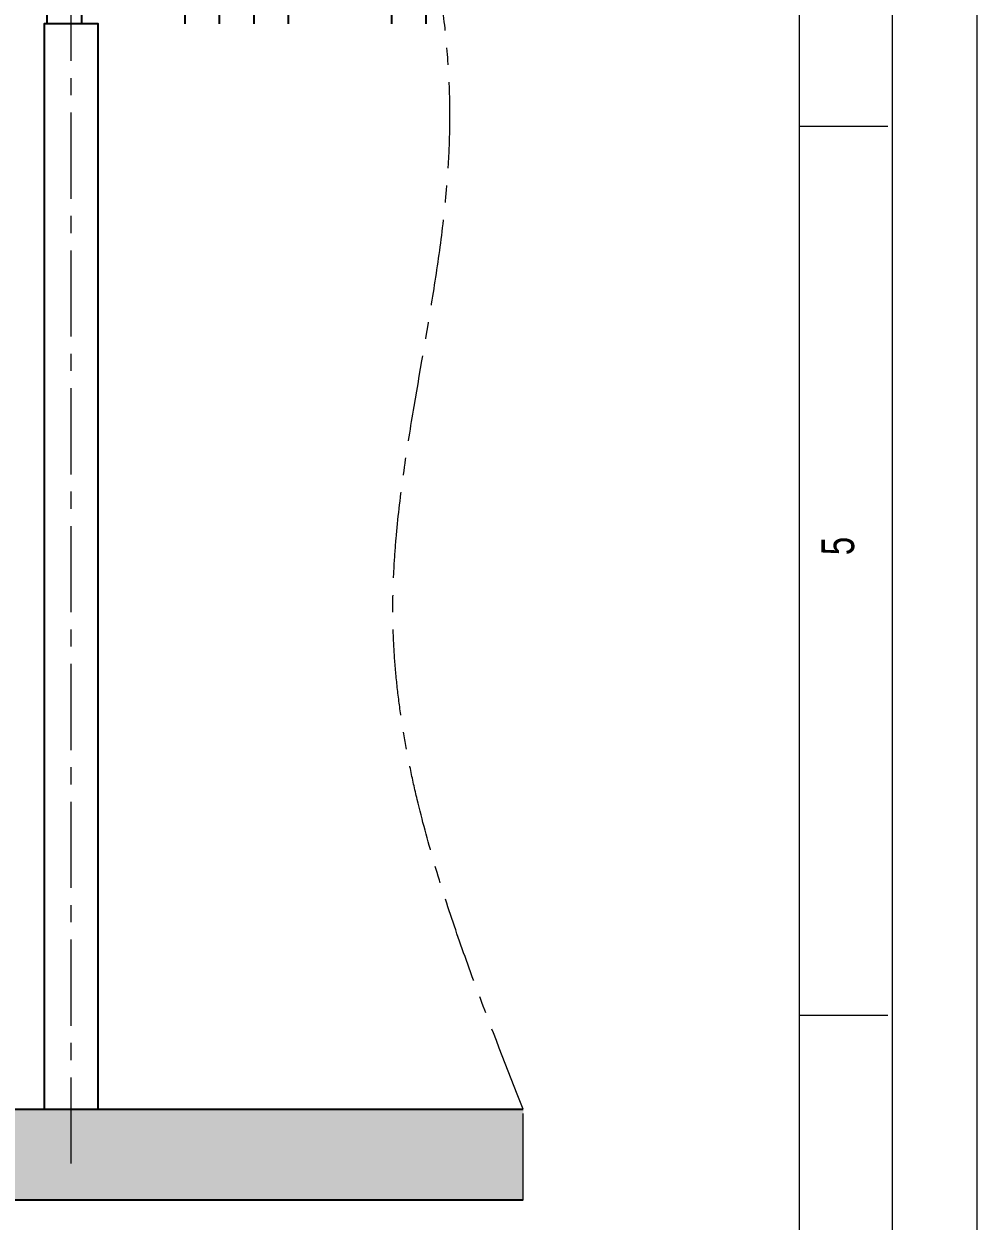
# Model space of a CAD drawing. Header units: millimetres. Extents: x 3220 to 226993, y 817 to 176024.
# Drawn here: x 179703 to 184975, y 18941 to 25559 of the extents above; entities that cross this region are included whole.
import ezdxf

# ---------------------------------------------------------------- set-up
doc = ezdxf.new("R2010")
doc.units = ezdxf.units.MM
doc.linetypes.add('AXES', pattern=[50.8, 31.75, -6.35, 6.35, -6.35])
doc.layers.add('Axe', color=1, linetype='AXES', lineweight=9)
doc.styles.add('SLDTEXTSTYLE0', font='TXT', dxfattribs={"width": 0.75})

# ---------------------------------------------------------------- blocks, each defined once
blk = doc.blocks.new('SECTION E-F')
h = blk.add_hatch()
h.set_pattern_fill('ANSI34', color=76, scale=60, angle=45)
h.paths.add_polyline_path([(25000, 8219.3), (24250, 8219.3), (24250, 6000), (25000, 6000)])
h.paths.add_polyline_path([(30000, 8219.3), (25000, 8219.3), (25000, 6000), (25150, 6000), (30000, 6000)])
edge = h.paths.add_edge_path()
edge.add_spline(control_points=[(32064.9, 6000), (32043.8, 6183.6), (31955.3, 6691.5), (31715.2, 7425.3), (31849.2, 7984.2), (31905.5, 8219.3)], knot_values=[6114.072042, 6114.072042, 6114.072042, 6114.072042, 6667.775317, 7650.016117, 8363.52173, 8363.52173, 8363.52173, 8363.52173], degree=3, periodic=0)
edge.add_line((31905.5, 8219.3), (30000, 8219.3))
edge.add_line((30000, 8219.3), (30000, 6000))
edge.add_line((30000, 6000), (32064.9, 6000))
h = blk.add_hatch()
h.set_pattern_fill('AR-CONC', color=256, scale=3)
h.paths.add_polyline_path([(-250, 0), (-1500, 0), (-1500, -500), (-250, -500)])
h.paths.add_polyline_path([(0, 0), (-250, 0), (-250, -500), (0, -500)])
h.paths.add_polyline_path([(250, 0), (0, 0), (0, -500), (250, -500)])
h.paths.add_polyline_path([(3000, 0), (250, 0), (250, -500), (3000, -500)])
h.paths.add_polyline_path([(6000, 0), (3000, 0), (3000, -500), (3250, -500), (6000, -500)])
h.paths.add_polyline_path([(9000, 0), (6000, 0), (6000, -500), (6250, -500), (9000, -500)])
h.paths.add_polyline_path([(12000, 0), (9000, 0), (9000, -500), (9250, -500), (12000, -500)])
h.paths.add_polyline_path([(15000, 0), (14750, 0), (12000, 0), (12000, -500), (15000, -500)])
h.paths.add_polyline_path([(23750, 0), (15000, 0), (15000, -500), (23750, -500)])
h.paths.add_polyline_path([(24000, 0), (23750, 0), (23750, -500), (24000, -500)])
h.paths.add_polyline_path([(24250, 0), (24000, 0), (24000, -500), (24250, -500)])
h.paths.add_polyline_path([(32500, 0), (24250, 0), (24250, -500), (32500, -500)])
for p, q in [((-1500, 0), (32500, 0)), ((-1500, -500), (32500, -500))]:
    blk.add_line(p, q)
at = {"color": 76}
blk.add_lwpolyline([(29850, 0), (30150, 0), (30150, 6000), (29850, 6000)], close=True, dxfattribs=at)
at = {"layer": 'Axe', "ltscale": 15}
for p, q in [((30000, -300), (30000, 8219.3)), ((32500, -500), (32500, 0))]:
    blk.add_line(p, q, dxfattribs=at)
blk.add_spline([(32500, 0), (31779.3, 2718.3), (32093.5, 5399.5), (31970.2, 6548.9), (31792.2, 7514.9), (31905.5, 8219.3)], degree=3, dxfattribs=at)
blk = doc.blocks.new('A2 E1-50')
at = {"color": 1, "linetype": 'Continuous', "lineweight": 18}
blk.add_line((-28363.1, 485.3), (-485.3, 485.3), dxfattribs=at)
at = {"color": 5, "linetype": 'Continuous', "lineweight": 15}
for p, q in [((-19333, 486), (-19333, 243.3)), ((-16906.7, 243.3), (-16906.7, 486))]:
    blk.add_line(p, q, dxfattribs=at)
at = {"linetype": 'Continuous', "lineweight": 18}
blk.add_line((-28619.2, 230.6), (-232.1, 230.6), dxfattribs=at)
at = {"color": 1, "linetype": 'Continuous', "lineweight": 15}
blk.add_line((-28847.4, 0), (0, 0), dxfattribs=at)
at = {"color": 5, "linetype": 'Continuous', "lineweight": 15, "insert": (-18077.1, 425.6), "char_height": 89.9, "attachment_point": 1, "style": 'SLDTEXTSTYLE0'}
blk.add_mtext('5', dxfattribs=at)

msp = doc.modelspace()

# ---------------------------------------------------------------- block references
at = {"xscale": 2.024564718585504, "yscale": 2.024564718585504, "zscale": 2.024564718585504, "rotation": 90}
msp.add_blockref('A2 E1-50', (184974.5, 59220.8), dxfattribs=at)
at = {"color": 4}
msp.add_blockref('SECTION E-F', (149964.8, 19559.3), dxfattribs=at)

doc.saveas('drawing.dxf')
